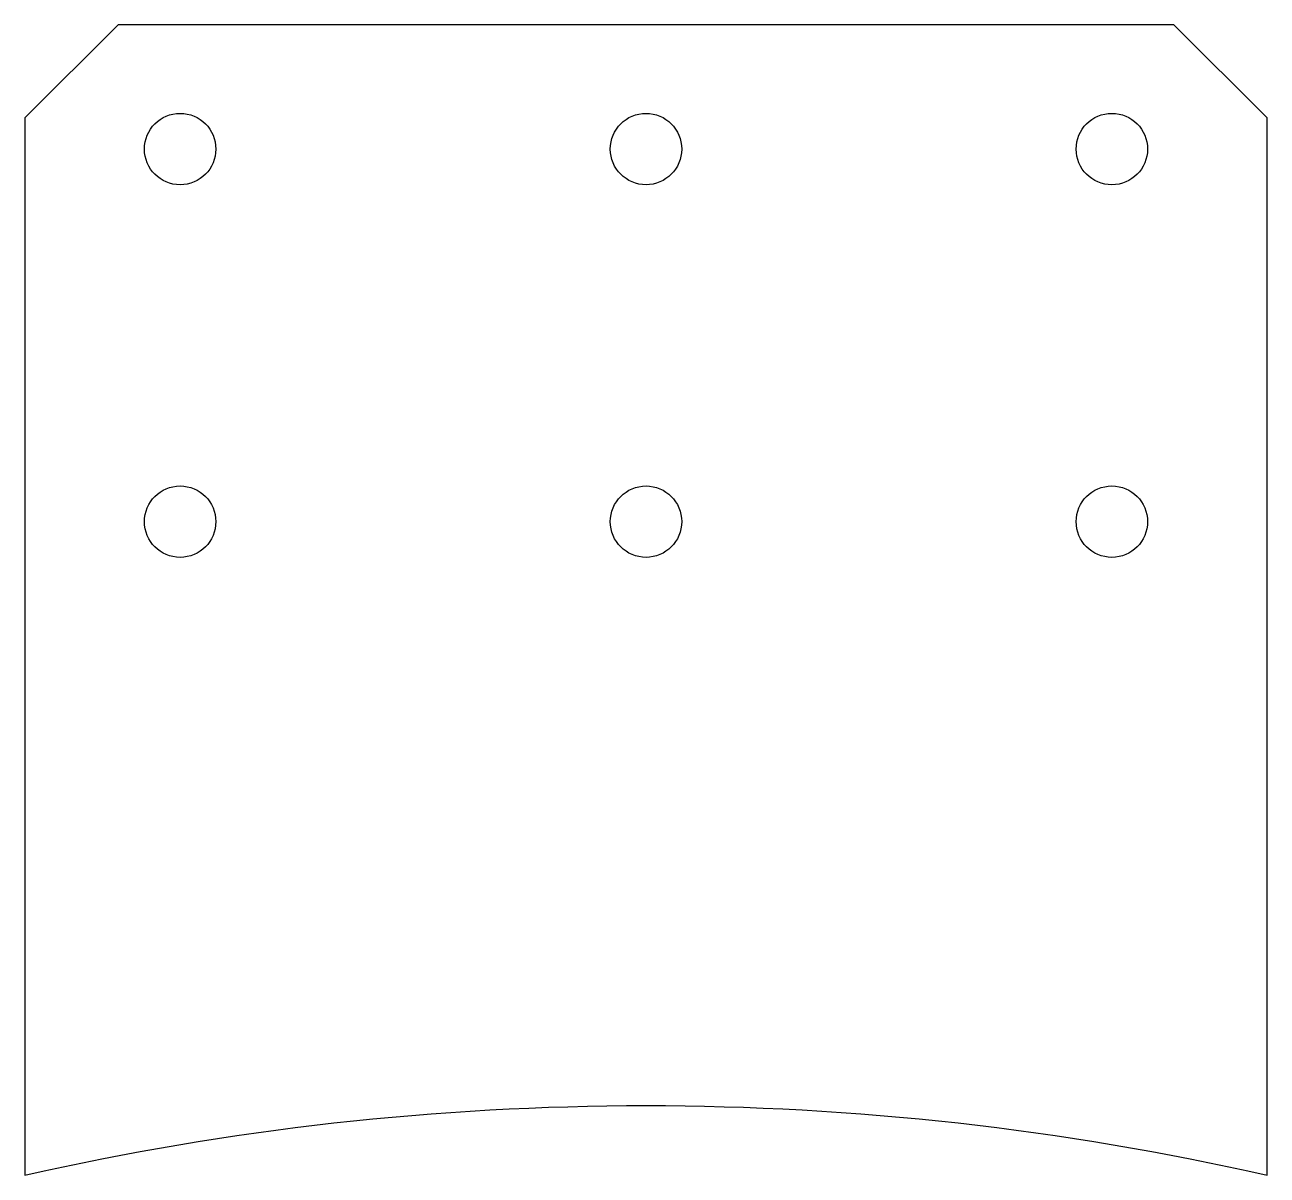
# Model space of a CAD drawing. Header units: millimetres. Extents: x 0 to 400, y 0 to 370.
import ezdxf

# ---------------------------------------------------------------- set-up
doc = ezdxf.new("R2010")
doc.units = ezdxf.units.MM

msp = doc.modelspace()

# ---------------------------------------------------------------- linework, layer by layer
at = {"layer": 'Hole', "color": 6, "linetype": 'Continuous'}
for centre in [(50, 330.5), (200, 330.5), (350, 330.5), (200, 210.5), (350, 210.5)]:
    msp.add_circle(centre, 11.5, dxfattribs=at)
at = {"layer": 'OuterContour', "color": 3}
msp.add_lwpolyline([(400, 0.05), (400, 340.5), (370, 370.5), (30, 370.5), (0, 340.5), (0, 0.04, -0.112)], format="xyb", close=True, dxfattribs=at)
at = {"layer": 'OuterContour', "color": 3, "linetype": 'Continuous'}
msp.add_circle((50, 210.5), 11.5, dxfattribs=at)

doc.saveas('drawing.dxf')
